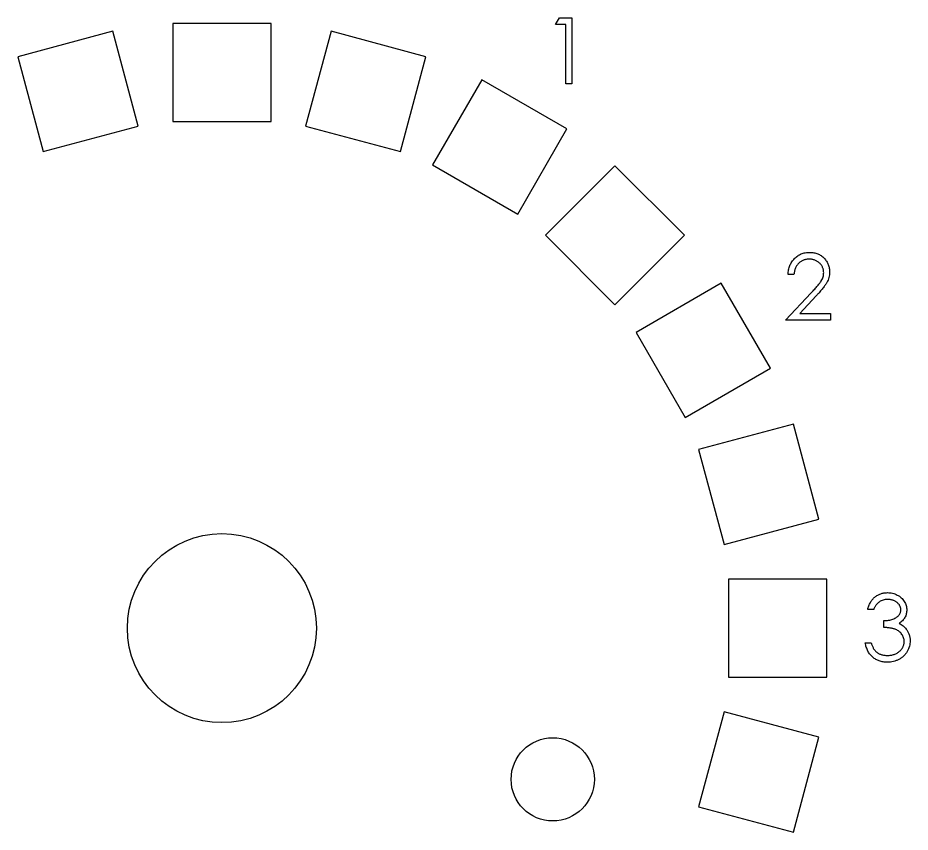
# Model space of a CAD drawing. Header units: millimetres. Extents: x 0 to 216, y -15 to 156.
# Drawn here: x 97.21 to 144.41, y 67.21 to 110.29 of the extents above; entities that cross this region are included whole.
import ezdxf

# ---------------------------------------------------------------- set-up
doc = ezdxf.new("R2010")
doc.units = ezdxf.units.MM

msp = doc.modelspace()

# ---------------------------------------------------------------- linework, layer by layer
at = {"color": 7, "linetype": 'Continuous', "lineweight": 25}
for p, q in [((110.6, 110), (105.4, 110)), ((105.4, 110), (105.4, 104.8)), ((110.6, 104.8), (110.6, 110)), ((125.654, 109.933), (125.86, 110.292)), ((125.86, 110.292), (126.507, 110.292)), ((126.507, 110.292), (126.507, 106.792)), ((102.229, 109.583), (97.206, 108.237)), ((103.575, 104.56), (102.229, 109.583)), ((113.771, 109.583), (112.425, 104.56)), ((118.794, 108.237), (113.771, 109.583)), ((126.193, 109.933), (125.654, 109.933)), ((126.193, 106.792), (126.193, 109.933)), ((97.206, 108.237), (98.552, 103.214)), ((117.448, 103.214), (118.794, 108.237)), ((121.748, 107.013), (119.148, 102.509)), ((126.252, 104.413), (121.748, 107.013)), ((126.507, 106.792), (126.193, 106.792)), ((105.4, 104.8), (110.6, 104.8)), ((98.552, 103.214), (103.575, 104.56)), ((112.425, 104.56), (117.448, 103.214)), ((123.652, 99.909), (126.252, 104.413)), ((119.148, 102.509), (123.652, 99.909)), ((128.789, 102.466), (125.112, 98.789)), ((132.466, 98.789), (128.789, 102.466)), ((125.112, 98.789), (128.789, 95.112)), ((128.789, 95.112), (132.466, 98.789)), ((138.261, 96.717), (137.947, 96.717)), ((134.413, 96.252), (129.909, 93.652)), ((137.013, 91.748), (134.413, 96.252)), ((137.813, 94.294), (139.17, 95.743)), ((139.438, 95.588), (138.562, 94.653)), ((138.562, 94.653), (140.191, 94.653)), ((140.191, 94.653), (140.191, 94.294)), ((140.191, 94.294), (137.813, 94.294)), ((129.909, 93.652), (132.509, 89.148)), ((132.509, 89.148), (137.013, 91.748)), ((138.237, 88.794), (133.214, 87.448)), ((139.583, 83.771), (138.237, 88.794)), ((133.214, 87.448), (134.56, 82.425)), ((134.56, 82.425), (139.583, 83.771)), ((134.8, 80.6), (134.8, 75.4)), ((140, 80.6), (134.8, 80.6)), ((140, 75.4), (140, 80.6)), ((142.476, 78.981), (142.162, 78.981)), ((143.014, 78.039), (143.014, 78.398)), ((142.027, 77.231), (142.341, 77.231)), ((134.8, 75.4), (140, 75.4)), ((134.56, 73.575), (133.214, 68.552)), ((139.583, 72.229), (134.56, 73.575)), ((138.237, 67.206), (139.583, 72.229)), ((133.214, 68.552), (138.237, 67.206))]:
    msp.add_line(p, q, dxfattribs=at)
for centre, radius in [((108, 78), 5), ((125.5, 70), 2.2)]:
    msp.add_circle(centre, radius, dxfattribs=at)
for points, knots in [([(137.947, 96.717), (137.949, 96.759), (137.953, 96.841), (137.972, 96.96), (137.999, 97.074), (138.037, 97.182), (138.084, 97.285), (138.141, 97.382), (138.208, 97.473), (138.285, 97.557), (138.367, 97.634), (138.457, 97.701), (138.55, 97.757), (138.649, 97.804), (138.752, 97.839), (138.86, 97.866), (138.973, 97.881), (139.05, 97.883), (139.089, 97.884)], [0, 0, 0, 0, 0.0687908, 0.1351033, 0.1989787, 0.2619043, 0.323495, 0.3851954, 0.4469692, 0.5097648, 0.5722506, 0.6334052, 0.6932512, 0.7525832, 0.8125793, 0.8732751, 0.9355499, 1, 1, 1, 1]), ([(139.089, 97.884), (139.127, 97.883), (139.202, 97.881), (139.312, 97.866), (139.417, 97.842), (139.517, 97.809), (139.61, 97.764), (139.697, 97.71), (139.78, 97.648), (139.854, 97.575), (139.923, 97.497), (139.982, 97.413), (140.033, 97.327), (140.075, 97.237), (140.106, 97.144), (140.129, 97.047), (140.143, 96.946), (140.145, 96.878), (140.146, 96.843)], [0, 0, 0, 0, 0.069475, 0.136517, 0.200789, 0.26383, 0.325735, 0.387291, 0.449509, 0.512968, 0.576275, 0.63758, 0.697903, 0.757172, 0.816599, 0.876653, 0.93729, 1, 1, 1, 1]), ([(139.072, 97.525), (139.045, 97.524), (138.991, 97.523), (138.912, 97.513), (138.837, 97.496), (138.765, 97.473), (138.697, 97.443), (138.632, 97.407), (138.571, 97.363), (138.513, 97.313), (138.461, 97.258), (138.414, 97.196), (138.374, 97.13), (138.338, 97.058), (138.309, 96.98), (138.287, 96.897), (138.27, 96.809), (138.264, 96.748), (138.261, 96.717)], [0, 0, 0, 0, 0.064439, 0.126547, 0.186887, 0.245878, 0.304041, 0.362191, 0.420976, 0.48066, 0.5406, 0.600689, 0.661936, 0.724443, 0.789038, 0.856314, 0.926352, 1, 1, 1, 1]), ([(139.832, 96.815), (139.831, 96.839), (139.83, 96.886), (139.819, 96.955), (139.802, 97.022), (139.778, 97.086), (139.747, 97.148), (139.708, 97.206), (139.664, 97.263), (139.612, 97.316), (139.556, 97.365), (139.496, 97.408), (139.433, 97.444), (139.367, 97.474), (139.298, 97.497), (139.225, 97.513), (139.15, 97.523), (139.099, 97.524), (139.072, 97.525)], [0, 0, 0, 0, 0.061965, 0.122122, 0.180988, 0.239933, 0.299906, 0.359989, 0.421776, 0.486576, 0.551535, 0.615018, 0.677259, 0.73973, 0.80305, 0.866495, 0.931973, 1, 1, 1, 1]), ([(139.17, 95.743), (139.203, 95.777), (139.266, 95.843), (139.356, 95.94), (139.437, 96.03), (139.509, 96.113), (139.571, 96.189), (139.626, 96.257), (139.67, 96.32), (139.717, 96.393), (139.763, 96.482), (139.803, 96.59), (139.827, 96.702), (139.83, 96.777), (139.832, 96.815)], [0, 0, 0, 0, 0.110803, 0.212829, 0.306101, 0.390647, 0.466924, 0.534481, 0.593587, 0.644557, 0.7362, 0.825024, 0.911986, 1, 1, 1, 1]), ([(140.146, 96.843), (140.144, 96.795), (140.141, 96.698), (140.112, 96.556), (140.067, 96.418), (140.013, 96.308), (139.959, 96.219), (139.91, 96.145), (139.852, 96.066), (139.786, 95.981), (139.711, 95.891), (139.628, 95.794), (139.536, 95.693), (139.471, 95.624), (139.438, 95.588)], [0, 0, 0, 0, 0.098702, 0.195672, 0.292422, 0.391343, 0.444462, 0.504229, 0.570352, 0.642546, 0.722288, 0.807921, 0.90047, 1, 1, 1, 1]), ([(142.162, 78.981), (142.17, 79.016), (142.187, 79.085), (142.222, 79.183), (142.259, 79.277), (142.305, 79.363), (142.354, 79.443), (142.411, 79.517), (142.472, 79.586), (142.54, 79.646), (142.611, 79.701), (142.687, 79.748), (142.765, 79.788), (142.847, 79.822), (142.932, 79.847), (143.02, 79.865), (143.111, 79.877), (143.172, 79.878), (143.204, 79.878)], [0, 0, 0, 0, 0.072625, 0.141977, 0.208985, 0.273957, 0.336889, 0.398745, 0.460116, 0.520825, 0.580994, 0.640152, 0.698622, 0.757271, 0.816427, 0.876254, 0.937165, 1, 1, 1, 1]), ([(143.204, 79.878), (143.249, 79.877), (143.34, 79.874), (143.472, 79.849), (143.601, 79.81), (143.722, 79.755), (143.836, 79.688), (143.936, 79.608), (144.023, 79.517), (144.096, 79.416), (144.153, 79.309), (144.195, 79.198), (144.221, 79.084), (144.224, 79.007), (144.226, 78.969)], [0, 0, 0, 0, 0.0902542, 0.1785398, 0.266093, 0.354631, 0.4418862, 0.5257469, 0.6081136, 0.6901973, 0.7708215, 0.8483262, 0.9240117, 1, 1, 1, 1]), ([(143.208, 79.519), (143.168, 79.518), (143.09, 79.515), (142.978, 79.491), (142.874, 79.453), (142.794, 79.408), (142.735, 79.363), (142.693, 79.324), (142.652, 79.281), (142.614, 79.23), (142.576, 79.176), (142.541, 79.116), (142.507, 79.051), (142.486, 79.005), (142.476, 78.981)], [0, 0, 0, 0, 0.122712, 0.239685, 0.351816, 0.463766, 0.520818, 0.579448, 0.640604, 0.705298, 0.773634, 0.844669, 0.920057, 1, 1, 1, 1]), ([(143.912, 78.97), (143.911, 78.989), (143.911, 79.025), (143.9, 79.078), (143.885, 79.13), (143.863, 79.179), (143.834, 79.227), (143.8, 79.272), (143.759, 79.316), (143.712, 79.357), (143.662, 79.396), (143.606, 79.428), (143.548, 79.457), (143.486, 79.48), (143.421, 79.497), (143.353, 79.51), (143.281, 79.518), (143.233, 79.519), (143.208, 79.519)], [0, 0, 0, 0, 0.055275, 0.109966, 0.163247, 0.218076, 0.273301, 0.330909, 0.390995, 0.454176, 0.518862, 0.583311, 0.648517, 0.715031, 0.782502, 0.852323, 0.924928, 1, 1, 1, 1]), ([(143.014, 78.398), (143.058, 78.398), (143.142, 78.4), (143.266, 78.417), (143.385, 78.441), (143.495, 78.478), (143.596, 78.521), (143.683, 78.571), (143.756, 78.626), (143.814, 78.688), (143.857, 78.754), (143.889, 78.824), (143.908, 78.896), (143.911, 78.946), (143.912, 78.97)], [0, 0, 0, 0, 0.1101656, 0.2157873, 0.3180274, 0.417574, 0.5116505, 0.5961621, 0.6729345, 0.7436696, 0.810677, 0.874059, 0.9366963, 1, 1, 1, 1]), ([(144.226, 78.969), (144.225, 78.932), (144.222, 78.86), (144.203, 78.754), (144.171, 78.654), (144.126, 78.56), (144.067, 78.473), (143.997, 78.391), (143.913, 78.315), (143.85, 78.271), (143.817, 78.249)], [0, 0, 0, 0, 0.128068, 0.250608, 0.37063, 0.490072, 0.610375, 0.734313, 0.863217, 1, 1, 1, 1]), ([(144.091, 77.298), (144.09, 77.331), (144.087, 77.396), (144.063, 77.492), (144.025, 77.584), (143.971, 77.671), (143.906, 77.752), (143.83, 77.824), (143.742, 77.883), (143.661, 77.924), (143.589, 77.952), (143.527, 77.971), (143.459, 77.987), (143.383, 78.002), (143.301, 78.014), (143.212, 78.025), (143.115, 78.033), (143.049, 78.037), (143.014, 78.039)], [0, 0, 0, 0, 0.066909, 0.133485, 0.201035, 0.271234, 0.34288, 0.413836, 0.485977, 0.56023, 0.599884, 0.644055, 0.691892, 0.744688, 0.801492, 0.862858, 0.929328, 1, 1, 1, 1]), ([(143.817, 78.249), (143.854, 78.231), (143.928, 78.195), (144.029, 78.125), (144.12, 78.045), (144.171, 77.982), (144.196, 77.95)], [0, 0, 0, 0, 0.25388, 0.503009, 0.750291, 1, 1, 1, 1]), ([(144.196, 77.95), (144.213, 77.927), (144.247, 77.881), (144.288, 77.808), (144.325, 77.734), (144.355, 77.656), (144.377, 77.577), (144.393, 77.496), (144.403, 77.413), (144.405, 77.357), (144.405, 77.328)], [0, 0, 0, 0, 0.128136, 0.254173, 0.378112, 0.501712, 0.623986, 0.747096, 0.872875, 1, 1, 1, 1]), ([(143.195, 76.199), (143.157, 76.2), (143.084, 76.201), (142.975, 76.213), (142.872, 76.234), (142.773, 76.263), (142.68, 76.3), (142.591, 76.345), (142.506, 76.398), (142.427, 76.46), (142.353, 76.529), (142.286, 76.607), (142.226, 76.692), (142.173, 76.785), (142.125, 76.885), (142.086, 76.994), (142.051, 77.109), (142.035, 77.19), (142.027, 77.231)], [0, 0, 0, 0, 0.065541, 0.128963, 0.190377, 0.250092, 0.308548, 0.366398, 0.424542, 0.48317, 0.542243, 0.601739, 0.662506, 0.724856, 0.789128, 0.856346, 0.926295, 1, 1, 1, 1]), ([(142.341, 77.231), (142.349, 77.204), (142.365, 77.152), (142.392, 77.076), (142.423, 77.007), (142.456, 76.944), (142.491, 76.885), (142.53, 76.834), (142.57, 76.787), (142.601, 76.76), (142.615, 76.747)], [0, 0, 0, 0, 0.14977, 0.291316, 0.425966, 0.55216, 0.671527, 0.786122, 0.895325, 1, 1, 1, 1]), ([(144.405, 77.328), (144.404, 77.279), (144.4, 77.182), (144.368, 77.037), (144.318, 76.896), (144.248, 76.761), (144.162, 76.634), (144.06, 76.521), (143.943, 76.424), (143.812, 76.343), (143.67, 76.278), (143.519, 76.233), (143.359, 76.204), (143.25, 76.2), (143.195, 76.199)], [0, 0, 0, 0, 0.079648, 0.158922, 0.239619, 0.322609, 0.406035, 0.487602, 0.569685, 0.653036, 0.737436, 0.822478, 0.909748, 1, 1, 1, 1]), ([(143.2, 76.558), (143.233, 76.558), (143.297, 76.56), (143.39, 76.571), (143.479, 76.587), (143.563, 76.612), (143.642, 76.643), (143.715, 76.681), (143.784, 76.727), (143.847, 76.778), (143.904, 76.835), (143.954, 76.894), (143.997, 76.955), (144.031, 77.019), (144.058, 77.085), (144.077, 77.154), (144.09, 77.226), (144.091, 77.274), (144.091, 77.298)], [0, 0, 0, 0, 0.076072, 0.148752, 0.218403, 0.28576, 0.350598, 0.414964, 0.478069, 0.541761, 0.60435, 0.664075, 0.721464, 0.777587, 0.832644, 0.887844, 0.94346, 1, 1, 1, 1]), ([(142.615, 76.747), (142.635, 76.732), (142.674, 76.702), (142.738, 76.663), (142.805, 76.63), (142.877, 76.605), (142.952, 76.583), (143.031, 76.569), (143.114, 76.559), (143.171, 76.558), (143.2, 76.558)], [0, 0, 0, 0, 0.118271, 0.236178, 0.355663, 0.475904, 0.600127, 0.728608, 0.861313, 1, 1, 1, 1])]:
    msp.add_open_spline(points, degree=3, knots=knots, dxfattribs=at)

doc.saveas('drawing.dxf')
